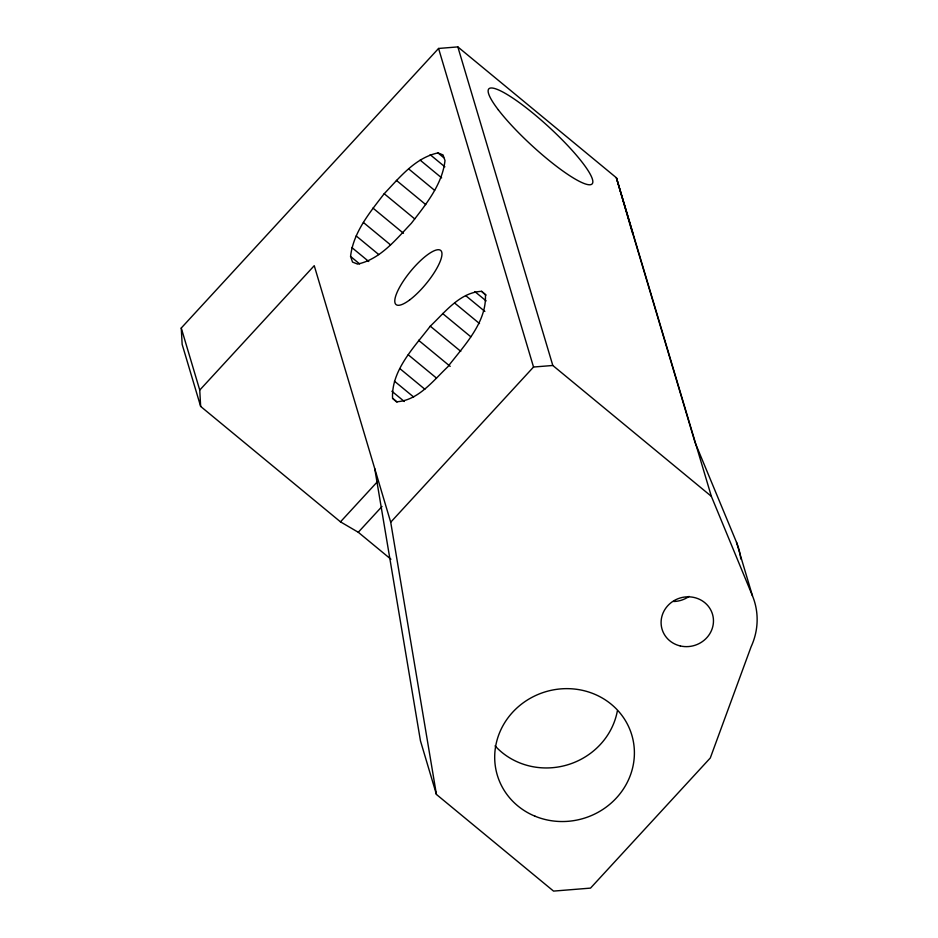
<?xml version="1.0" encoding="UTF-8"?>
<svg xmlns="http://www.w3.org/2000/svg" width="938" height="938" viewBox="0 0 938 938"><rect width="100%" height="100%" fill="white"/><g stroke="black" fill="none" stroke-linecap="round" stroke-linejoin="round"><path stroke-width="1.41" d="M390.923 559.224L358.269 532.268L340.482 521.845L200.65 406.424L182.148 344.375L181.257 328.03L438.562 48.459L457.838 46.9L616.383 177.763L633.197 234.16M350.566 256.437C353.298 232.214 369.889 212.398 384.205 193.709C399.518 177.634 415.194 157.76 437.976 152.917L443.029 154.922L444.999 160.574C442.255 184.798 425.676 204.613 411.36 223.291C396.047 239.366 380.371 259.251 357.589 264.094L352.536 262.089L350.566 256.437L359.606 263.895M481.581 291.319L485.415 294.825C486.763 322.801 463.595 346.099 447.707 366.91C433.063 380.734 418.102 400.737 396.399 401.781L392.565 398.275C391.216 370.287 414.385 347.001 430.272 326.178C444.917 312.354 459.878 292.351 481.581 291.319L486.095 295.048M200.65 406.424L199.747 390.079L314.242 265.677L390.712 522.208L436.428 794.439L553.537 891.1L590.53 888.11L710.301 757.974L751.127 646.704A70.186 66.117 -16.6 0 0 752.475 595.841L736.494 542.258L695.058 442.49L632.869 233.89M340.482 521.845L377.088 482.073M358.269 532.268L382.012 506.473M390.712 522.208L533.534 367.028L552.81 365.48L711.356 496.331L752.475 595.841M437.976 152.917L443.615 157.584M430.179 154.7L444.87 166.823M420.177 160.152L441.646 177.88M408.651 168.899L434.634 190.355M396.375 180.354L425.758 204.601M384.205 193.709L414.713 218.894M474.839 291.577L486.13 300.899M372.961 208.084L403.469 233.269M465.647 295.576L484.864 311.428M363.405 222.482L390.525 244.865M454.649 303.044L479.506 323.563M356.194 235.93L378.788 254.585M442.584 313.491L470.829 336.801M351.809 247.515L368.763 261.503M430.272 326.178L460.781 351.363M418.547 340.26L450.193 366.371M408.229 354.775L436.475 378.084M399.998 368.716L424.855 389.235M394.429 381.156L413.635 397.009M391.885 391.24L404.325 401.499M392.565 398.275L397.091 402.003M711.356 496.331L616.383 177.763L632.458 233.14M457.838 46.9L552.81 365.48M438.562 48.459L533.534 367.028M436.428 794.439L420.459 740.856L374.743 468.625M181.257 328.03L199.747 390.079M617.368 710.875A70.186 66.117 -16.6 0 1 566.669 765.091A70.186 66.117 -16.6 0 1 495.065 745.862M736.494 542.258A70.186 66.117 -16.6 0 1 740.774 558.978M689.055 596.404A26.323 24.798 -16.6 0 1 673.625 601.516M409.578 300.008A35.093 9.955 -50.5 0 0 441.739 252.134A35.093 9.955 -50.5 0 0 403.762 280.462A35.093 9.955 -50.5 0 0 409.578 300.008M498.371 109.898A70.186 12.581 42.6 0 0 588.443 184.692A70.186 12.581 42.6 0 0 534.519 114.448A70.186 12.581 42.6 0 0 498.371 109.898M535.047 816.212A70.186 66.117 -16.6 0 0 634.135 747.117A70.186 66.117 -16.6 0 0 524.459 701.941A70.186 66.117 -16.6 0 0 535.047 816.212M680.308 645.954A26.323 24.798 -16.6 0 0 712.634 614.683A26.323 24.798 -16.6 0 0 668.9 604.553A26.323 24.798 -16.6 0 0 680.308 645.954"/></g></svg>
